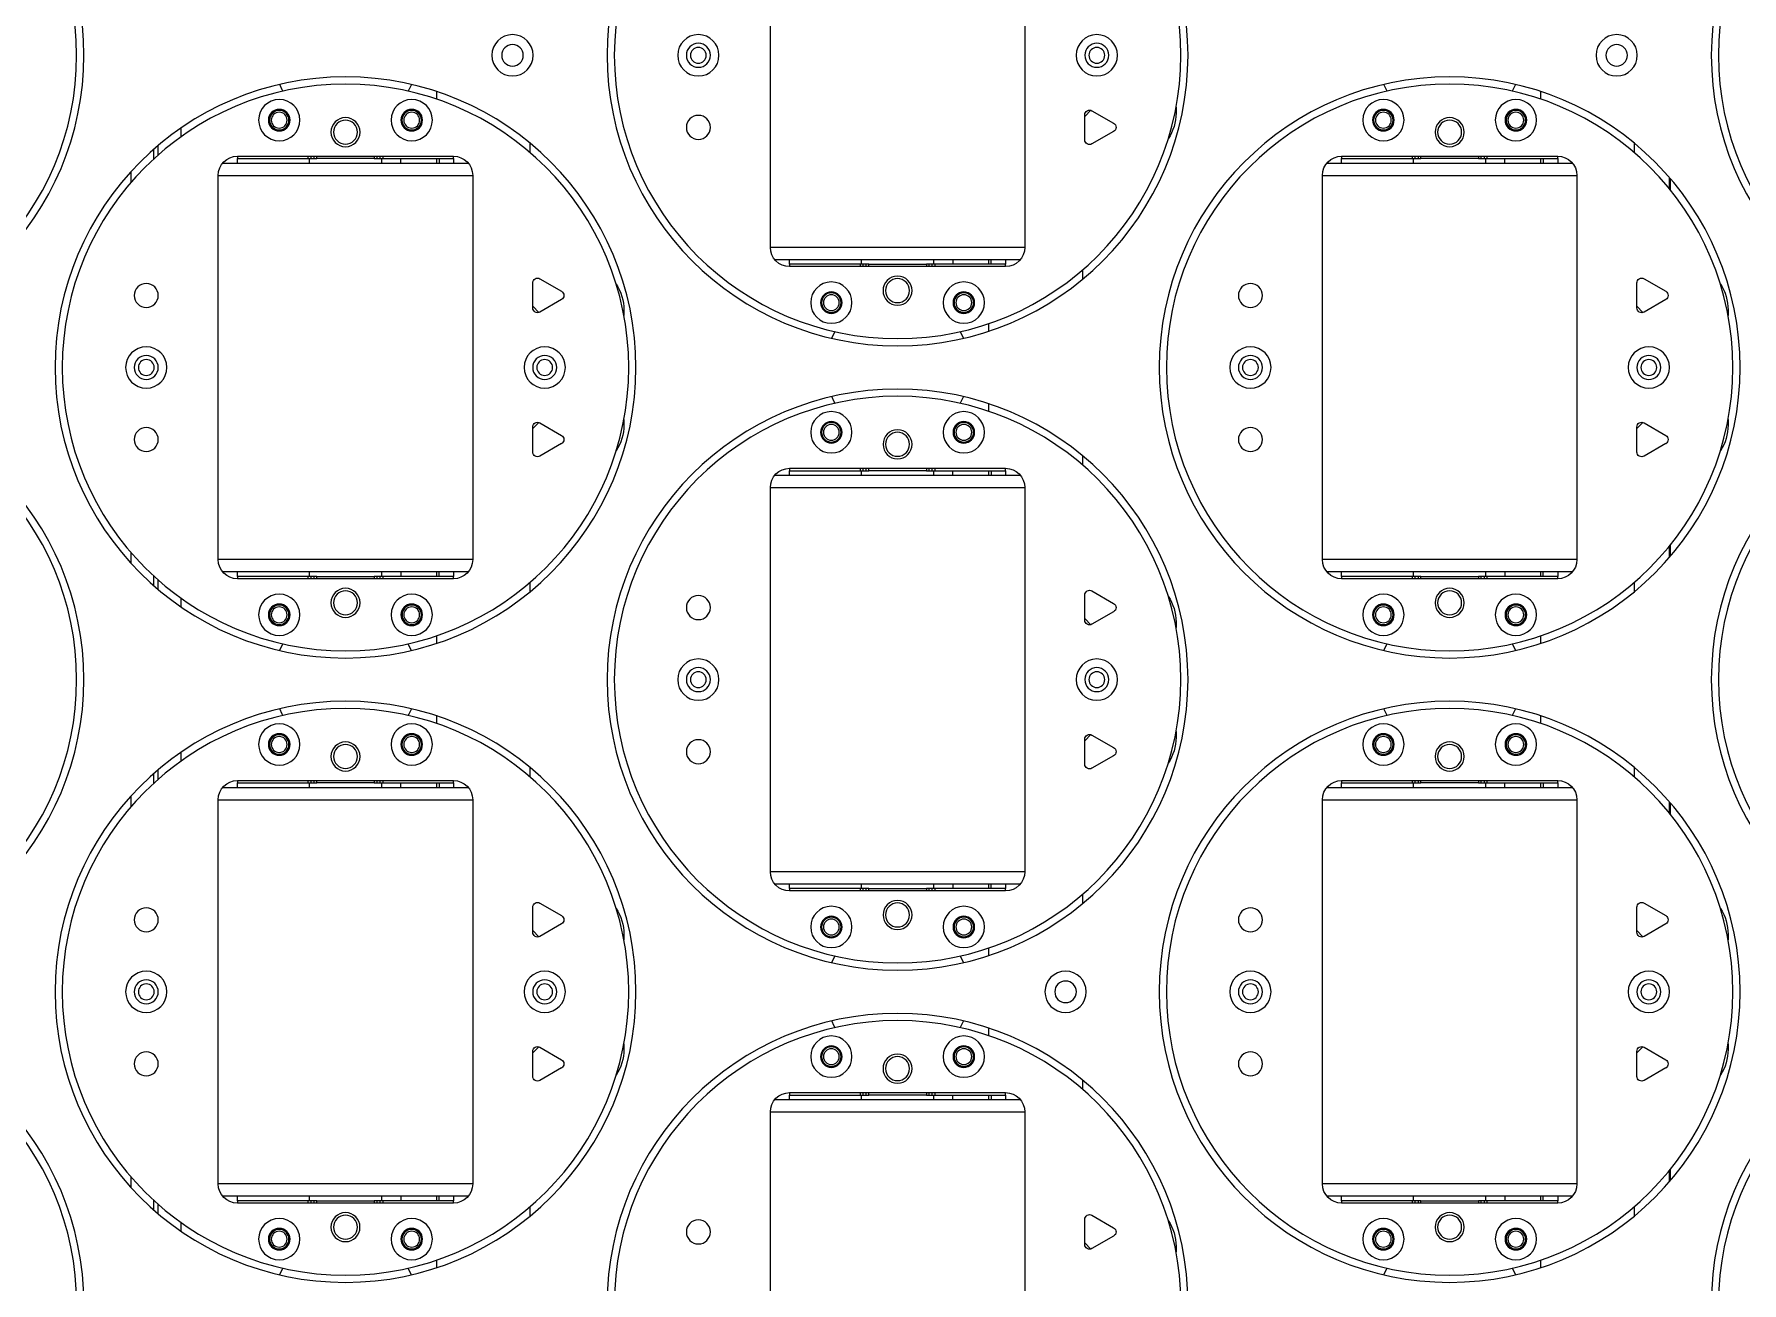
# Model space of a CAD drawing. Header units: millimetres. Extents: x 845401 to 948039, y 511594 to 550263.
# Drawn here: x 908782.8 to 909138.5, y 531491.2 to 531751.2 of the extents above; entities that cross this region are included whole.
import ezdxf

# ---------------------------------------------------------------- set-up
doc = ezdxf.new("R2010")
doc.units = ezdxf.units.MM
doc.layers.add('00', color=7, linetype='Continuous')
doc.layers.add('A-剖-0.10mm.......SECT-L01', color=255, linetype='Continuous', lineweight=18)

# ---------------------------------------------------------------- blocks, each defined once
blk = doc.blocks.new('1260包胶摆轮')
at = {"color": 7, "linetype": 'Continuous', "lineweight": 25}
for p, q in [((4842582.88, 879011.8), (4842582.88, 878931.8)), ((4842635.88, 878931.8), (4842635.88, 879011.8)), ((4842513.38, 878964.24), (4842513.38, 878962.66)), ((4842743.38, 878964.24), (4842743.38, 878962.66)), ((4842648.38, 878959.05), (4842649.64, 878960.36)), ((4842648.38, 878959.4), (4842648.38, 878954.2)), ((4842654.38, 878957.66), (4842649.88, 878960.26)), ((4842667.38, 878959.8), (4842667.38, 878960.96)), ((4842649.88, 878953.33), (4842654.38, 878955.93)), ((4842454.38, 878950.17), (4842454.38, 878952.19)), ((4842455.38, 878953.05), (4842455.38, 878951.07)), ((4842516.88, 878950.8), (4842471.88, 878950.8)), ((4842471.88, 878950.3), (4842471.88, 878950.8)), ((4842486.63, 878950.8), (4842486.63, 878950.3)), ((4842488.38, 878950.8), (4842488.38, 878950.3)), ((4842500.38, 878950.3), (4842500.38, 878950.8)), ((4842502.13, 878950.3), (4842502.13, 878950.8)), ((4842516.88, 878950.8), (4842516.88, 878950.3)), ((4842532.88, 878953.47), (4842532.88, 878951.51)), ((4842746.88, 878950.8), (4842701.88, 878950.8)), ((4842701.88, 878950.3), (4842701.88, 878950.8)), ((4842716.63, 878950.8), (4842716.63, 878950.3)), ((4842718.38, 878950.8), (4842718.38, 878950.3)), ((4842730.38, 878950.3), (4842730.38, 878950.8)), ((4842732.13, 878950.3), (4842732.13, 878950.8)), ((4842746.88, 878950.8), (4842746.88, 878950.3)), ((4842762.88, 878953.47), (4842762.88, 878951.51)), ((4842468.76, 878949.3), (4842520.01, 878949.3)), ((4842486.63, 878950.3), (4842471.88, 878950.3)), ((4842471.88, 878950.3), (4842471.88, 878949.3)), ((4842487.22, 878950.3), (4842486.63, 878950.3)), ((4842486.88, 878950.3), (4842486.88, 878949.3)), ((4842487.8, 878950.3), (4842487.22, 878950.3)), ((4842488.38, 878950.3), (4842487.8, 878950.3)), ((4842488.38, 878950.3), (4842500.38, 878950.3)), ((4842500.97, 878950.3), (4842500.38, 878950.3)), ((4842501.55, 878950.3), (4842500.97, 878950.3)), ((4842502.13, 878950.3), (4842501.55, 878950.3)), ((4842501.88, 878949.3), (4842501.88, 878950.3)), ((4842516.88, 878950.3), (4842502.13, 878950.3)), ((4842505.88, 878949.3), (4842505.88, 878950.3)), ((4842513.38, 878950.3), (4842513.38, 878949.3)), ((4842513.88, 878950.3), (4842513.88, 878949.3)), ((4842516.88, 878949.3), (4842516.88, 878950.3)), ((4842698.76, 878949.3), (4842750.01, 878949.3)), ((4842716.63, 878950.3), (4842701.88, 878950.3)), ((4842701.88, 878950.3), (4842701.88, 878949.3)), ((4842717.22, 878950.3), (4842716.63, 878950.3)), ((4842716.88, 878950.3), (4842716.88, 878949.3)), ((4842717.8, 878950.3), (4842717.22, 878950.3)), ((4842718.38, 878950.3), (4842717.8, 878950.3)), ((4842718.38, 878950.3), (4842730.38, 878950.3)), ((4842730.97, 878950.3), (4842730.38, 878950.3)), ((4842731.55, 878950.3), (4842730.97, 878950.3)), ((4842732.13, 878950.3), (4842731.55, 878950.3)), ((4842731.88, 878949.3), (4842731.88, 878950.3)), ((4842746.88, 878950.3), (4842732.13, 878950.3)), ((4842735.88, 878949.3), (4842735.88, 878950.3)), ((4842743.38, 878950.3), (4842743.38, 878949.3)), ((4842743.88, 878950.3), (4842743.88, 878949.3)), ((4842746.88, 878949.3), (4842746.88, 878950.3)), ((4842467.88, 878946.8), (4842467.88, 878866.8)), ((4842520.88, 878866.8), (4842520.88, 878946.8)), ((4842697.88, 878946.8), (4842697.88, 878866.8)), ((4842750.88, 878866.8), (4842750.88, 878946.8)), ((4842770.38, 878946.1), (4842770.38, 878943.74)), ((4842635.01, 878929.3), (4842583.76, 878929.3)), ((4842586.88, 878929.3), (4842586.88, 878928.3)), ((4842601.88, 878929.3), (4842601.88, 878928.3)), ((4842616.88, 878928.3), (4842616.88, 878929.3)), ((4842620.88, 878929.3), (4842620.88, 878928.3)), ((4842628.38, 878929.3), (4842628.38, 878928.3)), ((4842628.88, 878928.3), (4842628.88, 878929.3)), ((4842631.88, 878928.3), (4842631.88, 878929.3)), ((4842586.88, 878928.3), (4842601.63, 878928.3)), ((4842586.88, 878927.8), (4842586.88, 878928.3)), ((4842586.88, 878927.8), (4842631.88, 878927.8)), ((4842601.63, 878928.3), (4842601.63, 878927.8)), ((4842601.63, 878928.3), (4842602.22, 878928.3)), ((4842602.22, 878928.3), (4842602.8, 878928.3)), ((4842602.8, 878928.3), (4842603.38, 878928.3)), ((4842615.38, 878928.3), (4842603.38, 878928.3)), ((4842603.38, 878928.3), (4842603.38, 878927.8)), ((4842615.38, 878927.8), (4842615.38, 878928.3)), ((4842615.38, 878928.3), (4842615.97, 878928.3)), ((4842615.97, 878928.3), (4842616.55, 878928.3)), ((4842616.55, 878928.3), (4842617.13, 878928.3)), ((4842617.13, 878928.3), (4842631.88, 878928.3)), ((4842617.13, 878927.8), (4842617.13, 878928.3)), ((4842631.88, 878928.3), (4842631.88, 878927.8)), ((4842647.88, 878925.13), (4842647.88, 878927.09)), ((4842533.38, 878924.4), (4842533.38, 878919.2)), ((4842539.38, 878922.66), (4842534.88, 878925.26)), ((4842763.38, 878924.4), (4842763.38, 878919.2)), ((4842769.38, 878922.66), (4842764.88, 878925.26)), ((4842534.64, 878918.23), (4842533.38, 878919.54)), ((4842534.88, 878918.33), (4842539.38, 878920.93)), ((4842552.38, 878917.63), (4842552.38, 878918.8)), ((4842764.64, 878918.23), (4842763.38, 878919.54)), ((4842764.88, 878918.33), (4842769.38, 878920.93)), ((4842782.38, 878917.63), (4842782.38, 878918.8)), ((4842628.38, 878915.94), (4842628.38, 878914.36)), ((4842628.38, 878899.24), (4842628.38, 878897.66)), ((4842533.38, 878894.05), (4842534.64, 878895.36)), ((4842533.38, 878894.4), (4842533.38, 878889.2)), ((4842539.38, 878892.66), (4842534.88, 878895.26)), ((4842552.38, 878894.8), (4842552.38, 878895.96)), ((4842763.38, 878894.05), (4842764.64, 878895.36)), ((4842763.38, 878894.4), (4842763.38, 878889.2)), ((4842769.38, 878892.66), (4842764.88, 878895.26)), ((4842782.38, 878894.8), (4842782.38, 878895.96)), ((4842534.88, 878888.33), (4842539.38, 878890.93)), ((4842764.88, 878888.33), (4842769.38, 878890.93)), ((4842647.88, 878886.51), (4842647.88, 878888.47)), ((4842583.76, 878884.3), (4842635.01, 878884.3)), ((4842631.88, 878885.8), (4842586.88, 878885.8)), ((4842586.88, 878885.3), (4842586.88, 878885.8)), ((4842601.63, 878885.3), (4842586.88, 878885.3)), ((4842586.88, 878885.3), (4842586.88, 878884.3)), ((4842601.63, 878885.8), (4842601.63, 878885.3)), ((4842602.22, 878885.3), (4842601.63, 878885.3)), ((4842601.88, 878885.3), (4842601.88, 878884.3)), ((4842602.8, 878885.3), (4842602.22, 878885.3)), ((4842603.38, 878885.3), (4842602.8, 878885.3)), ((4842603.38, 878885.8), (4842603.38, 878885.3)), ((4842603.38, 878885.3), (4842615.38, 878885.3)), ((4842615.38, 878885.3), (4842615.38, 878885.8)), ((4842615.97, 878885.3), (4842615.38, 878885.3)), ((4842616.55, 878885.3), (4842615.97, 878885.3)), ((4842617.13, 878885.3), (4842616.55, 878885.3)), ((4842616.88, 878884.3), (4842616.88, 878885.3)), ((4842617.13, 878885.3), (4842617.13, 878885.8)), ((4842631.88, 878885.3), (4842617.13, 878885.3)), ((4842620.88, 878884.3), (4842620.88, 878885.3)), ((4842628.38, 878885.3), (4842628.38, 878884.3)), ((4842628.88, 878885.3), (4842628.88, 878884.3)), ((4842631.88, 878885.8), (4842631.88, 878885.3)), ((4842631.88, 878884.3), (4842631.88, 878885.3)), ((4842582.88, 878881.8), (4842582.88, 878801.8)), ((4842635.88, 878801.8), (4842635.88, 878881.8)), ((4842770.38, 878869.85), (4842770.38, 878867.5)), ((4842454.38, 878861.41), (4842454.38, 878863.43)), ((4842455.38, 878862.53), (4842455.38, 878860.55)), ((4842520.01, 878864.3), (4842468.76, 878864.3)), ((4842471.88, 878864.3), (4842471.88, 878863.3)), ((4842471.88, 878862.8), (4842471.88, 878863.3)), ((4842471.88, 878863.3), (4842486.63, 878863.3)), ((4842471.88, 878862.8), (4842516.88, 878862.8)), ((4842486.63, 878863.3), (4842486.63, 878862.8)), ((4842486.63, 878863.3), (4842487.22, 878863.3)), ((4842486.88, 878864.3), (4842486.88, 878863.3)), ((4842487.22, 878863.3), (4842487.8, 878863.3)), ((4842487.8, 878863.3), (4842488.38, 878863.3)), ((4842500.38, 878863.3), (4842488.38, 878863.3)), ((4842488.38, 878863.3), (4842488.38, 878862.8)), ((4842500.38, 878862.8), (4842500.38, 878863.3)), ((4842500.38, 878863.3), (4842500.97, 878863.3)), ((4842500.97, 878863.3), (4842501.55, 878863.3)), ((4842501.55, 878863.3), (4842502.13, 878863.3)), ((4842501.88, 878863.3), (4842501.88, 878864.3)), ((4842502.13, 878862.8), (4842502.13, 878863.3)), ((4842502.13, 878863.3), (4842516.88, 878863.3)), ((4842505.88, 878864.3), (4842505.88, 878863.3)), ((4842513.38, 878864.3), (4842513.38, 878863.3)), ((4842513.88, 878863.3), (4842513.88, 878864.3)), ((4842516.88, 878863.3), (4842516.88, 878864.3)), ((4842516.88, 878863.3), (4842516.88, 878862.8)), ((4842532.88, 878862.09), (4842532.88, 878860.13)), ((4842750.01, 878864.3), (4842698.76, 878864.3)), ((4842701.88, 878864.3), (4842701.88, 878863.3)), ((4842701.88, 878862.8), (4842701.88, 878863.3)), ((4842701.88, 878863.3), (4842716.63, 878863.3)), ((4842701.88, 878862.8), (4842746.88, 878862.8)), ((4842716.63, 878863.3), (4842716.63, 878862.8)), ((4842716.63, 878863.3), (4842717.22, 878863.3)), ((4842716.88, 878864.3), (4842716.88, 878863.3)), ((4842717.22, 878863.3), (4842717.8, 878863.3)), ((4842717.8, 878863.3), (4842718.38, 878863.3)), ((4842730.38, 878863.3), (4842718.38, 878863.3)), ((4842718.38, 878863.3), (4842718.38, 878862.8)), ((4842730.38, 878862.8), (4842730.38, 878863.3)), ((4842730.38, 878863.3), (4842730.97, 878863.3)), ((4842730.97, 878863.3), (4842731.55, 878863.3)), ((4842731.55, 878863.3), (4842732.13, 878863.3)), ((4842731.88, 878863.3), (4842731.88, 878864.3)), ((4842732.13, 878863.3), (4842746.88, 878863.3)), ((4842732.13, 878862.8), (4842732.13, 878863.3)), ((4842735.88, 878864.3), (4842735.88, 878863.3)), ((4842743.38, 878864.3), (4842743.38, 878863.3)), ((4842743.88, 878863.3), (4842743.88, 878864.3)), ((4842746.88, 878863.3), (4842746.88, 878864.3)), ((4842746.88, 878863.3), (4842746.88, 878862.8)), ((4842762.88, 878862.09), (4842762.88, 878860.13)), ((4842648.38, 878859.4), (4842648.38, 878854.2)), ((4842654.38, 878857.66), (4842649.88, 878860.26)), ((4842649.64, 878853.23), (4842648.38, 878854.54)), ((4842649.88, 878853.33), (4842654.38, 878855.93)), ((4842513.38, 878850.94), (4842513.38, 878849.36)), ((4842667.38, 878852.63), (4842667.38, 878853.8)), ((4842743.38, 878850.94), (4842743.38, 878849.36)), ((4842513.38, 878834.24), (4842513.38, 878832.66)), ((4842743.38, 878834.24), (4842743.38, 878832.66)), ((4842648.38, 878829.05), (4842649.64, 878830.36)), ((4842654.38, 878827.66), (4842649.88, 878830.26)), ((4842667.38, 878829.8), (4842667.38, 878830.96)), ((4842648.38, 878829.4), (4842648.38, 878824.2)), ((4842455.38, 878823.05), (4842455.38, 878821.07)), ((4842532.88, 878823.47), (4842532.88, 878821.51)), ((4842649.88, 878823.33), (4842654.38, 878825.93)), ((4842762.88, 878823.47), (4842762.88, 878821.51)), ((4842454.38, 878820.17), (4842454.38, 878822.19)), ((4842468.76, 878819.3), (4842520.01, 878819.3)), ((4842516.88, 878820.8), (4842471.88, 878820.8)), ((4842471.88, 878820.3), (4842471.88, 878820.8)), ((4842486.63, 878820.3), (4842471.88, 878820.3)), ((4842471.88, 878820.3), (4842471.88, 878819.3)), ((4842486.63, 878820.8), (4842486.63, 878820.3)), ((4842487.22, 878820.3), (4842486.63, 878820.3)), ((4842486.88, 878820.3), (4842486.88, 878819.3)), ((4842487.8, 878820.3), (4842487.22, 878820.3)), ((4842488.38, 878820.3), (4842487.8, 878820.3)), ((4842488.38, 878820.8), (4842488.38, 878820.3)), ((4842488.38, 878820.3), (4842500.38, 878820.3)), ((4842500.38, 878820.3), (4842500.38, 878820.8)), ((4842500.97, 878820.3), (4842500.38, 878820.3)), ((4842501.55, 878820.3), (4842500.97, 878820.3)), ((4842502.13, 878820.3), (4842501.55, 878820.3)), ((4842501.88, 878819.3), (4842501.88, 878820.3)), ((4842502.13, 878820.3), (4842502.13, 878820.8)), ((4842516.88, 878820.3), (4842502.13, 878820.3)), ((4842505.88, 878819.3), (4842505.88, 878820.3)), ((4842513.38, 878820.3), (4842513.38, 878819.3)), ((4842513.88, 878820.3), (4842513.88, 878819.3)), ((4842516.88, 878820.8), (4842516.88, 878820.3)), ((4842516.88, 878819.3), (4842516.88, 878820.3)), ((4842698.76, 878819.3), (4842750.01, 878819.3)), ((4842746.88, 878820.8), (4842701.88, 878820.8)), ((4842701.88, 878820.3), (4842701.88, 878820.8)), ((4842716.63, 878820.3), (4842701.88, 878820.3)), ((4842701.88, 878820.3), (4842701.88, 878819.3)), ((4842716.63, 878820.8), (4842716.63, 878820.3)), ((4842717.22, 878820.3), (4842716.63, 878820.3)), ((4842716.88, 878820.3), (4842716.88, 878819.3)), ((4842717.8, 878820.3), (4842717.22, 878820.3)), ((4842718.38, 878820.3), (4842717.8, 878820.3)), ((4842718.38, 878820.8), (4842718.38, 878820.3)), ((4842718.38, 878820.3), (4842730.38, 878820.3)), ((4842730.38, 878820.3), (4842730.38, 878820.8)), ((4842730.97, 878820.3), (4842730.38, 878820.3)), ((4842731.55, 878820.3), (4842730.97, 878820.3)), ((4842732.13, 878820.3), (4842731.55, 878820.3)), ((4842731.88, 878819.3), (4842731.88, 878820.3)), ((4842732.13, 878820.3), (4842732.13, 878820.8)), ((4842746.88, 878820.3), (4842732.13, 878820.3)), ((4842735.88, 878819.3), (4842735.88, 878820.3)), ((4842743.38, 878820.3), (4842743.38, 878819.3)), ((4842743.88, 878820.3), (4842743.88, 878819.3)), ((4842746.88, 878820.8), (4842746.88, 878820.3)), ((4842746.88, 878819.3), (4842746.88, 878820.3)), ((4842467.88, 878816.8), (4842467.88, 878736.8)), ((4842520.88, 878736.8), (4842520.88, 878816.8)), ((4842697.88, 878816.8), (4842697.88, 878736.8)), ((4842750.88, 878736.8), (4842750.88, 878816.8)), ((4842770.38, 878816.1), (4842770.38, 878813.74)), ((4842635.01, 878799.3), (4842583.76, 878799.3)), ((4842586.88, 878799.3), (4842586.88, 878798.3)), ((4842586.88, 878797.8), (4842586.88, 878798.3)), ((4842586.88, 878798.3), (4842601.63, 878798.3)), ((4842586.88, 878797.8), (4842631.88, 878797.8)), ((4842601.63, 878798.3), (4842601.63, 878797.8)), ((4842601.63, 878798.3), (4842602.22, 878798.3)), ((4842601.88, 878799.3), (4842601.88, 878798.3)), ((4842602.22, 878798.3), (4842602.8, 878798.3)), ((4842602.8, 878798.3), (4842603.38, 878798.3)), ((4842615.38, 878798.3), (4842603.38, 878798.3)), ((4842603.38, 878798.3), (4842603.38, 878797.8)), ((4842615.38, 878797.8), (4842615.38, 878798.3)), ((4842615.38, 878798.3), (4842615.97, 878798.3)), ((4842615.97, 878798.3), (4842616.55, 878798.3)), ((4842616.55, 878798.3), (4842617.13, 878798.3)), ((4842616.88, 878798.3), (4842616.88, 878799.3)), ((4842617.13, 878797.8), (4842617.13, 878798.3)), ((4842617.13, 878798.3), (4842631.88, 878798.3)), ((4842620.88, 878799.3), (4842620.88, 878798.3)), ((4842628.38, 878799.3), (4842628.38, 878798.3)), ((4842628.88, 878798.3), (4842628.88, 878799.3)), ((4842631.88, 878798.3), (4842631.88, 878799.3)), ((4842631.88, 878798.3), (4842631.88, 878797.8)), ((4842533.38, 878794.4), (4842533.38, 878789.2)), ((4842539.38, 878792.66), (4842534.88, 878795.26)), ((4842647.88, 878795.13), (4842647.88, 878797.09)), ((4842763.38, 878794.4), (4842763.38, 878789.2)), ((4842769.38, 878792.66), (4842764.88, 878795.26)), ((4842534.88, 878788.33), (4842539.38, 878790.93)), ((4842764.88, 878788.33), (4842769.38, 878790.93)), ((4842534.64, 878788.23), (4842533.38, 878789.54)), ((4842552.38, 878787.63), (4842552.38, 878788.8)), ((4842764.64, 878788.23), (4842763.38, 878789.54)), ((4842782.38, 878787.63), (4842782.38, 878788.8)), ((4842628.38, 878785.94), (4842628.38, 878784.36)), ((4842628.38, 878769.24), (4842628.38, 878767.66)), ((4842552.38, 878764.8), (4842552.38, 878765.96)), ((4842782.38, 878764.8), (4842782.38, 878765.96)), ((4842533.38, 878764.05), (4842534.64, 878765.36)), ((4842533.38, 878764.4), (4842533.38, 878759.2)), ((4842539.38, 878762.66), (4842534.88, 878765.26)), ((4842763.38, 878764.05), (4842764.64, 878765.36)), ((4842763.38, 878764.4), (4842763.38, 878759.2)), ((4842769.38, 878762.66), (4842764.88, 878765.26)), ((4842534.88, 878758.33), (4842539.38, 878760.93)), ((4842647.88, 878756.51), (4842647.88, 878758.47)), ((4842764.88, 878758.33), (4842769.38, 878760.93)), ((4842631.88, 878755.8), (4842586.88, 878755.8)), ((4842586.88, 878755.3), (4842586.88, 878755.8)), ((4842601.63, 878755.3), (4842586.88, 878755.3)), ((4842586.88, 878755.3), (4842586.88, 878754.3)), ((4842601.63, 878755.8), (4842601.63, 878755.3)), ((4842602.22, 878755.3), (4842601.63, 878755.3)), ((4842601.88, 878755.3), (4842601.88, 878754.3)), ((4842602.8, 878755.3), (4842602.22, 878755.3)), ((4842603.38, 878755.3), (4842602.8, 878755.3)), ((4842603.38, 878755.8), (4842603.38, 878755.3)), ((4842603.38, 878755.3), (4842615.38, 878755.3)), ((4842615.38, 878755.3), (4842615.38, 878755.8)), ((4842615.97, 878755.3), (4842615.38, 878755.3)), ((4842616.55, 878755.3), (4842615.97, 878755.3)), ((4842617.13, 878755.3), (4842616.55, 878755.3)), ((4842616.88, 878754.3), (4842616.88, 878755.3)), ((4842617.13, 878755.3), (4842617.13, 878755.8)), ((4842631.88, 878755.3), (4842617.13, 878755.3)), ((4842620.88, 878754.3), (4842620.88, 878755.3)), ((4842628.38, 878755.3), (4842628.38, 878754.3)), ((4842628.88, 878755.3), (4842628.88, 878754.3)), ((4842631.88, 878755.8), (4842631.88, 878755.3)), ((4842631.88, 878754.3), (4842631.88, 878755.3)), ((4842582.88, 878751.8), (4842582.88, 878671.8)), ((4842583.76, 878754.3), (4842635.01, 878754.3)), ((4842635.88, 878671.8), (4842635.88, 878751.8)), ((4842770.38, 878739.85), (4842770.38, 878737.5)), ((4842520.01, 878734.3), (4842468.76, 878734.3)), ((4842471.88, 878734.3), (4842471.88, 878733.3)), ((4842486.88, 878734.3), (4842486.88, 878733.3)), ((4842501.88, 878733.3), (4842501.88, 878734.3)), ((4842505.88, 878734.3), (4842505.88, 878733.3)), ((4842513.38, 878734.3), (4842513.38, 878733.3)), ((4842513.88, 878733.3), (4842513.88, 878734.3)), ((4842516.88, 878733.3), (4842516.88, 878734.3)), ((4842750.01, 878734.3), (4842698.76, 878734.3)), ((4842701.88, 878734.3), (4842701.88, 878733.3)), ((4842716.88, 878734.3), (4842716.88, 878733.3)), ((4842731.88, 878733.3), (4842731.88, 878734.3)), ((4842735.88, 878734.3), (4842735.88, 878733.3)), ((4842743.38, 878734.3), (4842743.38, 878733.3)), ((4842743.88, 878733.3), (4842743.88, 878734.3)), ((4842746.88, 878733.3), (4842746.88, 878734.3)), ((4842454.38, 878731.41), (4842454.38, 878733.43)), ((4842455.38, 878732.53), (4842455.38, 878730.55)), ((4842471.88, 878732.8), (4842471.88, 878733.3)), ((4842471.88, 878733.3), (4842486.63, 878733.3)), ((4842471.88, 878732.8), (4842516.88, 878732.8)), ((4842486.63, 878733.3), (4842486.63, 878732.8)), ((4842486.63, 878733.3), (4842487.22, 878733.3)), ((4842487.22, 878733.3), (4842487.8, 878733.3)), ((4842487.8, 878733.3), (4842488.38, 878733.3)), ((4842500.38, 878733.3), (4842488.38, 878733.3)), ((4842488.38, 878733.3), (4842488.38, 878732.8)), ((4842500.38, 878732.8), (4842500.38, 878733.3)), ((4842500.38, 878733.3), (4842500.97, 878733.3)), ((4842500.97, 878733.3), (4842501.55, 878733.3)), ((4842501.55, 878733.3), (4842502.13, 878733.3)), ((4842502.13, 878732.8), (4842502.13, 878733.3)), ((4842502.13, 878733.3), (4842516.88, 878733.3)), ((4842516.88, 878733.3), (4842516.88, 878732.8)), ((4842532.88, 878732.09), (4842532.88, 878730.13)), ((4842654.38, 878727.66), (4842649.88, 878730.26)), ((4842701.88, 878733.3), (4842716.63, 878733.3)), ((4842701.88, 878732.8), (4842701.88, 878733.3)), ((4842701.88, 878732.8), (4842746.88, 878732.8)), ((4842716.63, 878733.3), (4842716.63, 878732.8)), ((4842716.63, 878733.3), (4842717.22, 878733.3)), ((4842717.22, 878733.3), (4842717.8, 878733.3)), ((4842717.8, 878733.3), (4842718.38, 878733.3)), ((4842730.38, 878733.3), (4842718.38, 878733.3)), ((4842718.38, 878733.3), (4842718.38, 878732.8)), ((4842730.38, 878732.8), (4842730.38, 878733.3)), ((4842730.38, 878733.3), (4842730.97, 878733.3)), ((4842730.97, 878733.3), (4842731.55, 878733.3)), ((4842731.55, 878733.3), (4842732.13, 878733.3)), ((4842732.13, 878732.8), (4842732.13, 878733.3)), ((4842732.13, 878733.3), (4842746.88, 878733.3)), ((4842746.88, 878733.3), (4842746.88, 878732.8)), ((4842762.88, 878732.09), (4842762.88, 878730.13)), ((4842648.38, 878729.4), (4842648.38, 878724.2)), ((4842649.64, 878723.23), (4842648.38, 878724.54)), ((4842649.88, 878723.33), (4842654.38, 878725.93)), ((4842667.38, 878722.63), (4842667.38, 878723.8)), ((4842513.38, 878720.94), (4842513.38, 878719.36)), ((4842743.38, 878720.94), (4842743.38, 878719.36))]:
    blk.add_line(p, q, dxfattribs=at)
at = {"color": 8, "linetype": 'Continuous', "lineweight": 25}
for p, q in [((4842460.12, 878956.66), (4842460.12, 878954.83)), ((4842487.22, 878950.8), (4842487.22, 878950.3)), ((4842487.8, 878950.3), (4842487.8, 878950.8)), ((4842500.97, 878950.8), (4842500.97, 878950.3)), ((4842501.55, 878950.3), (4842501.55, 878950.8)), ((4842717.22, 878950.8), (4842717.22, 878950.3)), ((4842717.8, 878950.3), (4842717.8, 878950.8)), ((4842730.97, 878950.8), (4842730.97, 878950.3)), ((4842731.55, 878950.3), (4842731.55, 878950.8)), ((4842449.64, 878945.26), (4842449.64, 878947.52)), ((4842520.88, 878946.8), (4842467.88, 878946.8)), ((4842750.88, 878946.8), (4842697.88, 878946.8)), ((4842770.15, 878946.37), (4842770.15, 878944.03)), ((4842582.88, 878931.8), (4842635.88, 878931.8)), ((4842602.22, 878928.3), (4842602.22, 878927.8)), ((4842602.8, 878927.8), (4842602.8, 878928.3)), ((4842615.97, 878928.3), (4842615.97, 878927.8)), ((4842616.55, 878927.8), (4842616.55, 878928.3)), ((4842602.22, 878885.8), (4842602.22, 878885.3)), ((4842602.8, 878885.3), (4842602.8, 878885.8)), ((4842615.97, 878885.8), (4842615.97, 878885.3)), ((4842616.55, 878885.3), (4842616.55, 878885.8)), ((4842635.88, 878881.8), (4842582.88, 878881.8)), ((4842770.15, 878869.56), (4842770.15, 878867.23)), ((4842449.64, 878866.07), (4842449.64, 878868.34)), ((4842467.88, 878866.8), (4842520.88, 878866.8)), ((4842697.88, 878866.8), (4842750.88, 878866.8)), ((4842487.22, 878863.3), (4842487.22, 878862.8)), ((4842487.8, 878862.8), (4842487.8, 878863.3)), ((4842500.97, 878863.3), (4842500.97, 878862.8)), ((4842501.55, 878862.8), (4842501.55, 878863.3)), ((4842717.22, 878863.3), (4842717.22, 878862.8)), ((4842717.8, 878862.8), (4842717.8, 878863.3)), ((4842730.97, 878863.3), (4842730.97, 878862.8)), ((4842731.55, 878862.8), (4842731.55, 878863.3)), ((4842460.12, 878858.77), (4842460.12, 878856.94)), ((4842460.12, 878826.66), (4842460.12, 878824.83)), ((4842487.22, 878820.8), (4842487.22, 878820.3)), ((4842487.8, 878820.3), (4842487.8, 878820.8)), ((4842500.97, 878820.8), (4842500.97, 878820.3)), ((4842501.55, 878820.3), (4842501.55, 878820.8)), ((4842717.22, 878820.8), (4842717.22, 878820.3)), ((4842717.8, 878820.3), (4842717.8, 878820.8)), ((4842730.97, 878820.8), (4842730.97, 878820.3)), ((4842731.55, 878820.3), (4842731.55, 878820.8)), ((4842449.64, 878815.26), (4842449.64, 878817.52)), ((4842520.88, 878816.8), (4842467.88, 878816.8)), ((4842750.88, 878816.8), (4842697.88, 878816.8)), ((4842770.15, 878816.37), (4842770.15, 878814.03)), ((4842582.88, 878801.8), (4842635.88, 878801.8)), ((4842602.22, 878798.3), (4842602.22, 878797.8)), ((4842602.8, 878797.8), (4842602.8, 878798.3)), ((4842615.97, 878798.3), (4842615.97, 878797.8)), ((4842616.55, 878797.8), (4842616.55, 878798.3)), ((4842602.22, 878755.8), (4842602.22, 878755.3)), ((4842602.8, 878755.3), (4842602.8, 878755.8)), ((4842615.97, 878755.8), (4842615.97, 878755.3)), ((4842616.55, 878755.3), (4842616.55, 878755.8)), ((4842635.88, 878751.8), (4842582.88, 878751.8)), ((4842449.64, 878736.07), (4842449.64, 878738.34)), ((4842770.15, 878739.56), (4842770.15, 878737.23)), ((4842467.88, 878736.8), (4842520.88, 878736.8)), ((4842697.88, 878736.8), (4842750.88, 878736.8)), ((4842487.22, 878733.3), (4842487.22, 878732.8)), ((4842487.8, 878732.8), (4842487.8, 878733.3)), ((4842500.97, 878733.3), (4842500.97, 878732.8)), ((4842501.55, 878732.8), (4842501.55, 878733.3)), ((4842717.22, 878733.3), (4842717.22, 878732.8)), ((4842717.8, 878732.8), (4842717.8, 878733.3)), ((4842730.97, 878733.3), (4842730.97, 878732.8)), ((4842731.55, 878732.8), (4842731.55, 878733.3)), ((4842460.12, 878728.77), (4842460.12, 878726.94))]:
    blk.add_line(p, q, dxfattribs=at)
at = {"color": 7, "linetype": 'Continuous', "lineweight": 25, "flags": 128}
for points in [[(4842480.67, 878965.72), (4842480.69, 878965.66), (4842481.36, 878964.34)], [(4842507.4, 878964.34), (4842508.07, 878965.66), (4842508.1, 878965.72)], [(4842710.67, 878965.72), (4842710.69, 878965.66), (4842711.36, 878964.34)], [(4842737.4, 878964.34), (4842738.07, 878965.66), (4842738.1, 878965.72)], [(4842596.36, 878914.25), (4842596.2, 878913.96), (4842595.67, 878912.87)], [(4842623.1, 878912.87), (4842622.56, 878913.96), (4842622.4, 878914.25)], [(4842595.67, 878900.72), (4842595.69, 878900.66), (4842596.36, 878899.34)], [(4842622.4, 878899.34), (4842623.07, 878900.66), (4842623.1, 878900.72)], [(4842481.36, 878849.25), (4842481.2, 878848.96), (4842480.67, 878847.87)], [(4842508.1, 878847.87), (4842507.56, 878848.96), (4842507.4, 878849.25)], [(4842711.36, 878849.25), (4842711.2, 878848.96), (4842710.67, 878847.87)], [(4842738.1, 878847.87), (4842737.56, 878848.96), (4842737.4, 878849.25)], [(4842480.67, 878835.72), (4842480.69, 878835.66), (4842481.36, 878834.34)], [(4842507.4, 878834.34), (4842508.07, 878835.66), (4842508.1, 878835.72)], [(4842710.67, 878835.72), (4842710.69, 878835.66), (4842711.36, 878834.34)], [(4842737.4, 878834.34), (4842738.07, 878835.66), (4842738.1, 878835.72)], [(4842596.36, 878784.25), (4842596.2, 878783.96), (4842595.67, 878782.87)], [(4842623.1, 878782.87), (4842622.56, 878783.96), (4842622.4, 878784.25)], [(4842595.67, 878770.72), (4842595.69, 878770.66), (4842596.36, 878769.34)], [(4842622.4, 878769.34), (4842623.07, 878770.66), (4842623.1, 878770.72)], [(4842481.36, 878719.25), (4842481.2, 878718.96), (4842480.67, 878717.87)], [(4842508.1, 878717.87), (4842507.56, 878718.96), (4842507.4, 878719.25)], [(4842711.36, 878719.25), (4842711.2, 878718.96), (4842710.67, 878717.87)], [(4842738.1, 878717.87), (4842737.56, 878718.96), (4842737.4, 878719.25)]]:
    blk.add_lwpolyline(points, dxfattribs=at)
at = {"color": 7, "linetype": 'Continuous', "lineweight": 25}
for centre, radius in [((4842379.38, 878971.8), 60.5), ((4842609.38, 878971.8), 60.5), ((4842839.38, 878971.8), 60.5), ((4842379.38, 878971.8), 59), ((4842609.38, 878971.8), 59), ((4842839.38, 878971.8), 59), ((4842494.38, 878906.8), 60.5), ((4842494.38, 878906.8), 59), ((4842724.38, 878906.8), 60.5), ((4842724.38, 878906.8), 59), ((4842480.58, 878958.3), 4.3), ((4842508.18, 878958.3), 4.3), ((4842710.58, 878958.3), 4.3), ((4842738.18, 878958.3), 4.3), ((4842480.58, 878958.3), 2.25), ((4842480.58, 878958.3), 2.03), ((4842480.58, 878958.3), 1.65), ((4842494.38, 878955.8), 3.02), ((4842494.38, 878955.8), 2.5), ((4842508.18, 878958.3), 2.25), ((4842508.18, 878958.3), 2.03), ((4842508.18, 878958.3), 1.65), ((4842567.88, 878956.8), 2.5), ((4842710.58, 878958.3), 2.25), ((4842710.58, 878958.3), 2.03), ((4842710.58, 878958.3), 1.65), ((4842724.38, 878955.8), 3.02), ((4842724.38, 878955.8), 2.5), ((4842738.18, 878958.3), 2.25), ((4842738.18, 878958.3), 2.03), ((4842738.18, 878958.3), 1.65), ((4842609.38, 878922.8), 3.03), ((4842452.88, 878921.8), 2.5), ((4842595.58, 878920.3), 4.3), ((4842595.58, 878920.3), 2.25), ((4842595.58, 878920.3), 2.03), ((4842609.38, 878922.8), 2.5), ((4842623.18, 878920.3), 4.3), ((4842623.18, 878920.3), 2.25), ((4842623.18, 878920.3), 2.03), ((4842682.88, 878921.8), 2.5), ((4842595.58, 878920.3), 1.65), ((4842623.18, 878920.3), 1.65), ((4842452.88, 878906.8), 4.3), ((4842452.88, 878906.8), 2.5), ((4842452.88, 878906.8), 1.65), ((4842535.88, 878906.8), 4.3), ((4842535.88, 878906.8), 2.5), ((4842535.88, 878906.8), 1.65), ((4842644.38, 878906.8), 4.3), ((4842644.38, 878906.8), 2.25), ((4842682.88, 878906.8), 4.3), ((4842682.88, 878906.8), 2.5), ((4842682.88, 878906.8), 1.65), ((4842765.88, 878906.8), 4.3), ((4842765.88, 878906.8), 2.5), ((4842765.88, 878906.8), 1.65), ((4842379.38, 878841.8), 60.5), ((4842379.38, 878841.8), 59), ((4842609.38, 878841.8), 60.5), ((4842609.38, 878841.8), 59), ((4842839.38, 878841.8), 60.5), ((4842839.38, 878841.8), 59), ((4842595.58, 878893.3), 4.3), ((4842623.18, 878893.3), 4.3), ((4842452.88, 878891.8), 2.5), ((4842595.58, 878893.3), 2.25), ((4842595.58, 878893.3), 2.02), ((4842595.58, 878893.3), 1.65), ((4842609.38, 878890.8), 3.02), ((4842623.18, 878893.3), 2.25), ((4842623.18, 878893.3), 2.03), ((4842623.18, 878893.3), 1.65), ((4842682.88, 878891.8), 2.5), ((4842609.38, 878890.8), 2.5), ((4842480.58, 878855.3), 4.3), ((4842494.38, 878857.8), 3.03), ((4842494.38, 878857.8), 2.5), ((4842508.18, 878855.3), 4.3), ((4842567.88, 878856.8), 2.5), ((4842710.58, 878855.3), 4.3), ((4842724.38, 878857.8), 3.03), ((4842724.38, 878857.8), 2.5), ((4842738.18, 878855.3), 4.3), ((4842480.58, 878855.3), 2.25), ((4842480.58, 878855.3), 2.03), ((4842480.58, 878855.3), 1.65), ((4842508.18, 878855.3), 2.25), ((4842508.18, 878855.3), 2.03), ((4842508.18, 878855.3), 1.65), ((4842710.58, 878855.3), 2.25), ((4842710.58, 878855.3), 2.02), ((4842710.58, 878855.3), 1.65), ((4842738.18, 878855.3), 2.25), ((4842738.18, 878855.3), 2.02), ((4842738.18, 878855.3), 1.65), ((4842567.88, 878841.8), 4.3), ((4842567.88, 878841.8), 2.5), ((4842650.88, 878841.8), 4.3), ((4842650.88, 878841.8), 2.5), ((4842567.88, 878841.8), 1.65), ((4842650.88, 878841.8), 1.65), ((4842494.38, 878776.8), 60.5), ((4842724.38, 878776.8), 60.5), ((4842494.38, 878776.8), 59), ((4842724.38, 878776.8), 59), ((4842480.58, 878828.3), 4.3), ((4842480.58, 878828.3), 2.25), ((4842480.58, 878828.3), 2.02), ((4842480.58, 878828.3), 1.65), ((4842508.18, 878828.3), 4.3), ((4842508.18, 878828.3), 2.25), ((4842508.18, 878828.3), 2.02), ((4842508.18, 878828.3), 1.65), ((4842710.58, 878828.3), 4.3), ((4842710.58, 878828.3), 2.25), ((4842710.58, 878828.3), 2.03), ((4842710.58, 878828.3), 1.65), ((4842738.18, 878828.3), 4.3), ((4842738.18, 878828.3), 2.25), ((4842738.18, 878828.3), 2.03), ((4842738.18, 878828.3), 1.65), ((4842494.38, 878825.8), 3.03), ((4842494.38, 878825.8), 2.5), ((4842567.88, 878826.8), 2.5), ((4842724.38, 878825.8), 3.03), ((4842724.38, 878825.8), 2.5), ((4842452.88, 878791.8), 2.5), ((4842595.58, 878790.3), 4.3), ((4842609.38, 878792.8), 3.02), ((4842609.38, 878792.8), 2.5), ((4842623.18, 878790.3), 4.3), ((4842682.88, 878791.8), 2.5), ((4842595.58, 878790.3), 2.25), ((4842595.58, 878790.3), 2.03), ((4842595.58, 878790.3), 1.65), ((4842623.18, 878790.3), 2.25), ((4842623.18, 878790.3), 2.03), ((4842623.18, 878790.3), 1.65), ((4842452.88, 878776.8), 4.3), ((4842535.88, 878776.8), 4.3), ((4842682.88, 878776.8), 4.3), ((4842765.88, 878776.8), 4.3), ((4842452.88, 878776.8), 2.5), ((4842452.88, 878776.8), 1.65), ((4842535.88, 878776.8), 2.5), ((4842535.88, 878776.8), 1.65), ((4842682.88, 878776.8), 2.5), ((4842682.88, 878776.8), 1.65), ((4842765.88, 878776.8), 2.5), ((4842765.88, 878776.8), 1.65), ((4842379.38, 878711.8), 60.5), ((4842379.38, 878711.8), 59), ((4842609.38, 878711.8), 60.5), ((4842609.38, 878711.8), 59), ((4842839.38, 878711.8), 60.5), ((4842839.38, 878711.8), 59), ((4842595.58, 878763.3), 4.3), ((4842595.58, 878763.3), 2.25), ((4842623.18, 878763.3), 4.3), ((4842623.18, 878763.3), 2.25), ((4842452.88, 878761.8), 2.5), ((4842595.58, 878763.3), 2.03), ((4842595.58, 878763.3), 1.65), ((4842609.38, 878760.8), 3.03), ((4842609.38, 878760.8), 2.5), ((4842623.18, 878763.3), 2.03), ((4842623.18, 878763.3), 1.65), ((4842682.88, 878761.8), 2.5), ((4842494.38, 878727.8), 3.03), ((4842494.38, 878727.8), 2.5), ((4842724.38, 878727.8), 3.03), ((4842724.38, 878727.8), 2.5), ((4842480.58, 878725.3), 4.3), ((4842480.58, 878725.3), 2.25), ((4842480.58, 878725.3), 2.03), ((4842480.58, 878725.3), 1.65), ((4842508.18, 878725.3), 4.3), ((4842508.18, 878725.3), 2.25), ((4842508.18, 878725.3), 2.03), ((4842508.18, 878725.3), 1.65), ((4842567.88, 878726.8), 2.5), ((4842710.58, 878725.3), 4.3), ((4842710.58, 878725.3), 2.25), ((4842710.58, 878725.3), 2.03), ((4842710.58, 878725.3), 1.65), ((4842738.18, 878725.3), 4.3), ((4842738.18, 878725.3), 2.25), ((4842738.18, 878725.3), 2.03), ((4842738.18, 878725.3), 1.65), ((4842529.17, 878711.8), 4.3), ((4842567.88, 878711.8), 4.3), ((4842650.88, 878711.8), 4.3), ((4842759.17, 878711.8), 4.3), ((4842529.17, 878711.8), 2.25), ((4842567.88, 878711.8), 2.5), ((4842567.88, 878711.8), 1.65), ((4842650.88, 878711.8), 2.5), ((4842650.88, 878711.8), 1.65), ((4842759.17, 878711.8), 2.25)]:
    blk.add_circle(centre, radius, dxfattribs=at)
for centre, radius, start, end in [((4842649.38, 878959.4), 1, 60, 180), ((4842653.88, 878956.8), 1, 300, 60), ((4842657.63, 878959.8), 9.75, 326.5886, 0), ((4842649.38, 878954.2), 1, 180, 300), ((4842471.88, 878946.8), 4, 90, 180), ((4842516.88, 878946.8), 4, 0, 90), ((4842701.88, 878946.8), 4, 90, 180), ((4842746.88, 878946.8), 4, 0, 90), ((4842586.88, 878931.8), 4, 180, 270), ((4842631.88, 878931.8), 4, 270, 0), ((4842534.38, 878924.4), 1, 60, 180), ((4842538.88, 878921.8), 1, 300, 60), ((4842542.63, 878918.8), 9.75, 0, 33.4114), ((4842764.38, 878924.4), 1, 60, 180), ((4842768.88, 878921.8), 1, 300, 60), ((4842772.63, 878918.8), 9.75, 0, 33.4114), ((4842534.38, 878919.2), 1, 180, 300), ((4842764.38, 878919.2), 1, 180, 300), ((4842534.38, 878894.4), 1, 60, 180), ((4842542.63, 878894.8), 9.75, 326.5886, 0), ((4842764.38, 878894.4), 1, 60, 180), ((4842772.63, 878894.8), 9.75, 326.5886, 0), ((4842538.88, 878891.8), 1, 300, 60), ((4842768.88, 878891.8), 1, 300, 60), ((4842534.38, 878889.2), 1, 180, 300), ((4842764.38, 878889.2), 1, 180, 300), ((4842586.88, 878881.8), 4, 90, 180), ((4842631.88, 878881.8), 4, 0, 90), ((4842471.88, 878866.8), 4, 180, 270), ((4842516.88, 878866.8), 4, 270, 0), ((4842701.88, 878866.8), 4, 180, 270), ((4842746.88, 878866.8), 4, 270, 0), ((4842649.38, 878859.4), 1, 60, 180), ((4842657.63, 878853.8), 9.75, 0, 33.4114), ((4842653.88, 878856.8), 1, 300, 60), ((4842649.38, 878854.2), 1, 180, 300), ((4842649.38, 878829.4), 1, 60, 180), ((4842657.63, 878829.8), 9.75, 326.5886, 0), ((4842653.88, 878826.8), 1, 300, 60), ((4842649.38, 878824.2), 1, 180, 300), ((4842471.88, 878816.8), 4, 90, 180), ((4842516.88, 878816.8), 4, 0, 90), ((4842701.88, 878816.8), 4, 90, 180), ((4842746.88, 878816.8), 4, 0, 90), ((4842586.88, 878801.8), 4, 180, 270), ((4842631.88, 878801.8), 4, 270, 0), ((4842534.38, 878794.4), 1, 60, 180), ((4842542.63, 878788.8), 9.75, 0, 33.4114), ((4842764.38, 878794.4), 1, 60, 180), ((4842772.63, 878788.8), 9.75, 0, 33.4114), ((4842538.88, 878791.8), 1, 300, 60), ((4842768.88, 878791.8), 1, 300, 60), ((4842534.38, 878789.2), 1, 180, 300), ((4842764.38, 878789.2), 1, 180, 300), ((4842534.38, 878764.4), 1, 60, 180), ((4842538.88, 878761.8), 1, 300, 60), ((4842542.63, 878764.8), 9.75, 326.5886, 0), ((4842764.38, 878764.4), 1, 60, 180), ((4842768.88, 878761.8), 1, 300, 60), ((4842772.63, 878764.8), 9.75, 326.5886, 0), ((4842534.38, 878759.2), 1, 180, 300), ((4842764.38, 878759.2), 1, 180, 300), ((4842586.88, 878751.8), 4, 90, 180), ((4842631.88, 878751.8), 4, 0, 90), ((4842471.88, 878736.8), 4, 180, 270), ((4842516.88, 878736.8), 4, 270, 0), ((4842701.88, 878736.8), 4, 180, 270), ((4842746.88, 878736.8), 4, 270, 0), ((4842649.38, 878729.4), 1, 60, 180), ((4842653.88, 878726.8), 1, 300, 60), ((4842657.63, 878723.8), 9.75, 0, 33.4114), ((4842649.38, 878724.2), 1, 180, 300)]:
    blk.add_arc(centre, radius, start, end, dxfattribs=at)
blk = doc.blocks.new('小盘摆轮加过渡板')
at = {"layer": 'A-剖-0.10mm.......SECT-L01', "color": 1, "xscale": -1, "rotation": 180}
blk.add_blockref('1260包胶摆轮', (-4107700.62, 1220537.36), dxfattribs=at)
blk = doc.blocks.new('C线')
blk.add_blockref('小盘摆轮加过渡板', (255923.7, 128759, -3.59))

msp = doc.modelspace()

# ---------------------------------------------------------------- block references
at = {"layer": '00'}
msp.add_blockref('C线', (-81869.83, 61162.22), dxfattribs=at)

doc.saveas('drawing.dxf')
